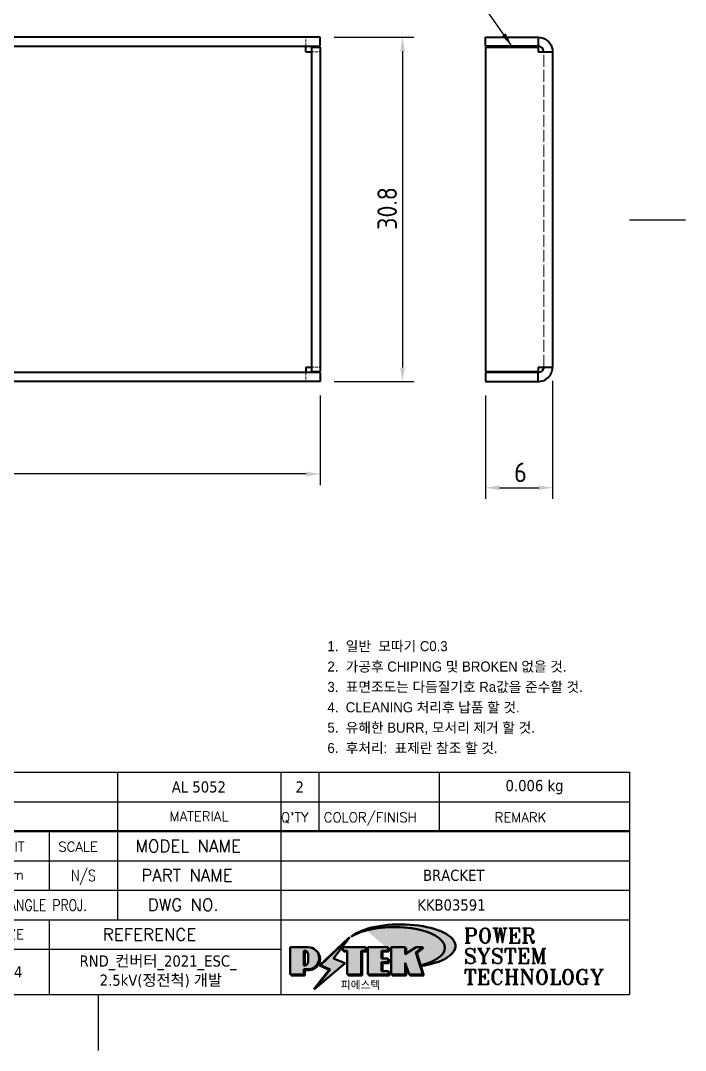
# Model space of a CAD drawing. Header units: millimetres. Extents: x 0 to 105, y 0 to 149.
# Drawn here: x 45.5 to 105, y 0 to 92.1 of the extents above; entities that cross this region are included whole.
import ezdxf
from ezdxf.enums import TextEntityAlignment as Align

# ---------------------------------------------------------------- set-up
doc = ezdxf.new("R2010")
doc.units = ezdxf.units.MM
doc.header["$LTSCALE"] = 0.5
doc.linetypes.add('DASHED', pattern=[0.2067, 0.1654, -0.0413])
doc.layers.get('0').update_dxf_attribs({"color": 3, "lineweight": 25})
for name, color, linetype, lineweight in [('가려진 것(ISO)', 2, 'DASHED', 18), ('가시적인 것(ISO)', 3, 'Continuous', 40), ('경계(ISO)', 7, 'Continuous', 25), ('기호(ISO)', 5, 'Continuous', 25), ('제목(ISO)', 5, 'Continuous', 50), ('치수(ISO)', 2, 'Continuous', 25), ('해치(ISO)', 7, 'Continuous', 18)]:
    doc.layers.add(name, color=color, linetype=linetype, lineweight=lineweight)
doc.styles.add('HAN_370', font='', dxfattribs={"width": 2})
doc.styles.add('ISO Proportional', font='arial.ttf')
doc.styles.add('RC_284', font='ROMANC.shx')
doc.styles.add('RC_292', font='ROMANC.shx')
doc.styles.add('ROMANT_294', font='romant.shx')
doc.styles.add('치수 텍스트_PSTEK_POSCO', font='isocp.shx')
doc.styles.add('텍스트 스타일198', font='tahoma.ttf')
doc.styles.add('텍스트 스타일333', font='ROMANC.shx', dxfattribs={"width": 0.800000011920929})
doc.styles.get('HAN_370').set_extended_font_data('GulimChe')
doc.dimstyles.new('치수_PSTEK_POSCO', dxfattribs={"dimscale": 0.5, "dimtxt": 3.5, "dimasz": 2.5, "dimexe": 2, "dimexo": 2.5, "dimgap": 1, "dimtad": 1, "dimrnd": 1e-08, "dimdsep": 46, "dimtxsty": '치수 텍스트_PSTEK_POSCO', "dimcen": 0.09, "dimdle": 10, "dimclrd": 7, "dimclre": 7, "dimclrt": 2, "dimadec": 1, "dimazin": 2, "dimtfac": 1, "dimtmove": 0, "dimatfit": 3, "dimfxl": 0, "dimtolj": 1, "dimlwd": -1, "dimlwe": -1, "dimarcsym": 0})
doc.dimstyles.new('치수_PSTEK_POSCO$7', dxfattribs={"dimscale": 0.5, "dimtxt": 3.5, "dimasz": 2.5, "dimexe": 2, "dimexo": 2.5, "dimgap": 1, "dimtad": 1, "dimrnd": 1e-08, "dimdsep": 46, "dimtxsty": '치수 텍스트_PSTEK_POSCO', "dimcen": 0.09, "dimdle": 10, "dimclrd": 7, "dimclre": 7, "dimclrt": 2, "dimadec": 1, "dimazin": 2, "dimtfac": 1, "dimtmove": 0, "dimatfit": 3, "dimfxl": 0, "dimtolj": 1, "dimlwd": -1, "dimlwe": -1, "dimarcsym": 0})

# ---------------------------------------------------------------- blocks, each defined once
blk = doc.blocks.new('경계 Default Border')
at = {"layer": '경계(ISO)', "flags": 128}
for points in [[(210, 148.5000038146973), (200, 148.5000038146973)], [(105, 0), (105, 10)]]:
    blk.add_lwpolyline(points, dxfattribs=at)
blk = doc.blocks.new('제목 블록 PSTEK')
for color, points in [(252, [(317.2195697678507, 17.0593801673321), (322.0326348870767, 21.62682475217465), (322.2781991042243, 21.94392121864296), (317.0471853425802, 16.97985676345368), (318.7512090904202, 16.1899260703855), (316.0018030350395, 12.71868385740789), (316.3356552234328, 13.00206718743325), (318.9235935156908, 16.2694494742633)]), (5, [(321.6183518841322, 17.4193704504104), (319.5281351041078, 18.24969419629727), (322.4505835294948, 22.02344462252142), (317.2195697678507, 17.0593801673321), (318.9235935156908, 16.2694494742633), (316.1741874603099, 12.79820726128571)]), (1, [(324.4839107253602, 19.60711530335299), (325.2419748254881, 19.60711530335299), (325.2419748254881, 20.25857663940324), (321.2266040451076, 20.25857663940324), (321.2266040451076, 19.60711530335299), (321.9846681452406, 19.60711530335299), (321.9846681452406, 15.3430047401139), (324.4839107253602, 15.3430047401139)]), (252, [(321.9846681452406, 19.60711530335299), (321.4042753185749, 19.60711530335299), (321.4042753185749, 19.45905590879572), (321.9846681452406, 19.45905590879572)]), (252, [(324.6615819988275, 19.45905590879572), (325.4196460989604, 19.45905590879572), (325.4196460989604, 20.11051724484596), (325.2419748254881, 20.11051724484596), (325.2419748254881, 19.60711530335299), (324.4839107253602, 19.60711530335299), (324.4839107253602, 15.3430047401139), (322.1623394187076, 15.3430047401139), (322.1623394187076, 15.19494534555726), (324.6615819988275, 15.19494534555726)]), (1, [(329.2277337269622, 20.25857663940324), (325.65654113025, 20.25857663940324), (325.65654113025, 15.3430047401139), (329.3580259941756, 15.3430047401139), (329.3580259941756, 15.9944660761648), (328.1137701654877, 15.9944660761648), (328.1137701654877, 17.56360607323003), (329.2277337269622, 17.56360607323003), (329.2277337269622, 18.25543873810179), (328.1137701654877, 18.25543873810179), (328.1137701654877, 19.60711530335299), (329.2277337269622, 19.60711530335299)]), (252, [(328.2914414389548, 19.45905590879572), (329.4054050004294, 19.45905590879572), (329.4054050004294, 20.11051724484596), (329.2277337269622, 20.11051724484596), (329.2277337269622, 19.60711530335299), (328.1137701654877, 19.60711530335299), (328.1137701654877, 18.25543873810179), (328.2914414389548, 18.25543873810179)]), (1, [(332.3312149849806, 20.25857663940324), (329.8592894925411, 20.25857663940324), (329.8592894925411, 15.3430047401139), (332.3312149849806, 15.3430047401139), (332.3312149849806, 17.4318630164523), (333.0701931098801, 15.3430047401139), (335.4855464857051, 15.3430047401139), (334.2514536401189, 19.30614745124769), (335.4379594596742, 20.25857663940324), (334.3071782107978, 20.25857663940324), (332.3312149849806, 18.99741471888304)]), (252, [(332.5088862584528, 20.1105172448466), (332.3312149849806, 20.1105172448466), (332.3312149849806, 18.99741471888368), (332.5088862584528, 19.11081371413894)]), (252, [(335.6156307331414, 20.11051724484596), (335.2535118015555, 20.11051724484596), (334.2514536401189, 19.30614745124769), (335.4855464857051, 15.3430047401139), (333.1954852176545, 15.3430047401139), (333.2478643833523, 15.19494534555726), (335.6632177591723, 15.19494534555726), (334.4291249135862, 19.15808805669106)]), (252, [(328.2914414389548, 17.41554667867274), (329.4054050004294, 17.41554667867274), (329.4054050004294, 18.10737934354514), (329.2277337269622, 18.10737934354514), (329.2277337269622, 17.56360607323003), (328.1137701654877, 17.56360607323003), (328.1137701654877, 15.9944660761648), (328.2914414389548, 15.9944660761648)]), (252, [(332.5088862584528, 16.92964231796647), (332.3312149849806, 17.43186301645164), (332.3312149849806, 15.3430047401139), (330.0369607660135, 15.3430047401139), (330.0369607660135, 15.19494534555726), (332.5088862584528, 15.19494534555726)]), (252, [(329.5356972676428, 15.8464066816075), (329.3580259941756, 15.8464066816075), (329.3580259941756, 15.3430047401139), (325.8342124037171, 15.3430047401139), (325.8342124037171, 15.19494534555726), (329.5356972676428, 15.19494534555726)])]:
    blk.add_hatch(color=color).paths.add_polyline_path(points)
h = blk.add_hatch(color=1)
edge = h.paths.add_edge_path(flags=0)
edge.add_line((314.2242174273352, 19.60711530335299), (314.2242174273352, 17.00126995915134))
edge.add_line((314.2242174273352, 17.00126995915134), (314.3485873187598, 17.00126995915134))
edge.add_arc((314.3485873187598, 17.6527312952023), 0.6514613360509371, 270, 360)
edge.add_line((315.0000486548106, 17.6527312952023), (315.0000486548106, 18.95565396730211))
edge.add_arc((314.3485873187598, 18.95565396730212), 0.6514613360508712, 0, 90)
edge.add_line((314.3485873187598, 19.60711530335299), (314.2242174273352, 19.60711530335299))
edge = h.paths.add_edge_path()
edge.add_arc((314.9847713324306, 18.28938669179658), 1.969189947606664, 269.9999999999959, 450)
edge.add_line((314.9847713324306, 20.25857663940318), (311.7664314776902, 20.25857663940324))
edge.add_line((311.7664314776902, 20.25857663940324), (311.7664314776902, 15.3430047401139))
edge.add_line((311.7664314776902, 15.3430047401139), (314.2242174273352, 15.3430047401139))
edge.add_line((314.2242174273352, 15.3430047401139), (314.2242174273352, 16.32019674418991))
edge.add_line((314.2242174273352, 16.32019674418991), (314.9847713324307, 16.32019674418991))
h = blk.add_hatch(color=252)
edge = h.paths.add_edge_path()
edge.add_arc((314.9847713324309, 18.28938669179657), 1.969189947606666, 270, 406.8278729790604)
edge.add_arc((315.1624426058984, 18.1413272972396), 1.969189947606962, -90, 53.560984836317004, ccw=False)
edge.add_line((315.1624426058984, 16.17213734963263), (314.4018887008024, 16.17213734963263))
edge.add_line((314.4018887008024, 16.17213734963263), (314.4018887008024, 15.19494534555726))
edge.add_line((314.4018887008024, 15.19494534555726), (311.9441027511573, 15.19494534555726))
edge.add_line((311.9441027511573, 15.19494534555726), (311.9441027511573, 15.3430047401139))
edge.add_line((311.9441027511573, 15.3430047401139), (314.2242174273352, 15.3430047401139))
edge.add_line((314.2242174273352, 15.3430047401139), (314.2242174273352, 16.32019674418991))
edge.add_line((314.2242174273352, 16.32019674418991), (314.9847713324309, 16.32019674418991))
h = blk.add_hatch(color=252)
edge = h.paths.add_edge_path()
edge.add_line((314.4018887008024, 19.45905590879572), (314.5262585922315, 19.45905590879572))
edge.add_arc((314.5262585922314, 18.80759457274939), 0.6514613360463194, 60.4189348879147, 90.00000000000318, ccw=False)
edge.add_arc((314.3485873187602, 18.95565396730057), 0.6514613360524251, 39.96992292766206, 90.00000000009999)
edge.add_line((314.3485873187591, 19.60711530335307), (314.2242174273352, 19.60711530335298))
edge.add_line((314.2242174273352, 19.60711530335299), (314.2242174273352, 17.00126995915134))
edge.add_line((314.2242174273352, 17.00126995915134), (314.3485873187591, 17.00126995915134))
edge.add_arc((314.3485873187568, 17.652731295233), 0.6514613360816299, 270.0000000002, 274.6930825552478)
edge.add_line((314.4018887008024, 17.0034541317032), (314.4018887008024, 19.45905590879572))
at = {"layer": '해치(ISO)'}
h = blk.add_hatch(color=140, dxfattribs=at)
edge = h.paths.add_edge_path()
edge.add_ellipse((330.3660919371412, 20.15576403068321), major_axis=(9.100907360794343, 0), ratio=0.4069904968023172, start_angle=301.3098473703837, end_angle=507.7436900681698)
edge.add_ellipse((331.5340919371412, 20.4634168429492), major_axis=(-9.82350664112931, 0), ratio=0.3942600559756514, start_angle=111.51207141178469, end_angle=334.47025347086895, ccw=False)
edge.add_line((335.1363447531188, 16.8601935978785), (335.0955236905705, 16.99119398620872))
at = {"color": 180}
for p, q in [((182.4757929790549, 51.56524660363496), (372.4757929537551, 51.56524660363496)), ((280.8758854511282, 51.56524660363496), (280.8758854511282, 41.00524660363494)), ((310.0881549537552, 51.56524660363496), (310.0881549537553, 41.00524660363494)), ((316.9044520275131, 51.56524660363496), (316.9044520275127, 41.00524660363494)), ((338.4566026226726, 51.56524660363496), (338.4566026226727, 41.00524660363494)), ((372.4757929537551, 51.56524660363496), (372.4757929537551, 11.79100474011389)), ((182.475792979055, 46.2852466036349), (372.4757929537551, 46.28524660363492)), ((268.6918866058747, 41.00524660363494), (268.6918866058747, 30.44524660363498)), ((280.8758854511282, 41.00524660363494), (280.8758854511282, 25.16524660363502)), ((310.088154953755, 41.00524660363494), (310.088154953755, 11.79100474011392)), ((206.451475290024, 35.72524660363497), (372.4757929537551, 35.72524660363497)), ((255.917593136736, 30.44524660363498), (372.4757929537552, 30.44524660363501)), ((255.9175931367359, 25.16524660363502), (372.4757929537552, 25.165246603635)), ((268.6918866058744, 25.16524660363502), (268.6918866058744, 11.79100474011392)), ((255.9175931367359, 19.88524660363481), (310.0881549537553, 19.88524660363481)), ((182.475792979055, 11.79100474011392), (372.4757929537551, 11.79100474011389))]:
    blk.add_line(p, q, dxfattribs=at)
at = {"color": 7, "lineweight": 50}
blk.add_line((206.451475290024, 41.00524660363494), (372.4757929537551, 41.00524660363496), dxfattribs=at)
at = {"color": 7}
for p, q in [((322.2781991042243, 21.94392121864296), (317.0471853425802, 16.97985676345368)), ((322.4505835294948, 22.02344462252142), (317.2195697678507, 17.0593801673321)), ((317.2195697678507, 17.0593801673321), (322.0326348870767, 21.62682475217465)), ((319.5281351041078, 18.24969419629727), (322.4505835294948, 22.02344462252142)), ((322.0326348870767, 21.62682475217465), (322.2781991042243, 21.94392121864296)), ((311.7664314776902, 20.25900474011391), (311.7664314776902, 15.34300474011391)), ((314.9847713324309, 20.25857663940324), (311.7664314776902, 20.25857663940324)), ((314.9847713324309, 20.25857663940324), (311.7664314776902, 20.25857663940324)), ((311.7664314776902, 20.25857663940324), (311.7664314776902, 15.3430047401139)), ((314.2242174273352, 17.00126995915134), (314.2242174273352, 19.60711530335299)), ((314.2242174273352, 19.60711530335299), (314.3485873187591, 19.60711530335299)), ((314.3485873187591, 19.60711530335299), (314.2242174273352, 19.60711530335299)), ((314.2242174273352, 19.60711530335299), (314.2242174273352, 17.00126995915134)), ((314.2242174273352, 17.00126995915134), (314.2242174273352, 19.60711530335299)), ((314.2242174273352, 19.60711530335299), (314.3485873187591, 19.60711530335299)), ((314.4018887008024, 19.45905590879572), (314.5262585922314, 19.45905590879572)), ((314.4018887008024, 17.0034541317032), (314.4018887008024, 19.45905590879572)), ((315.0000486548106, 18.95565396730275), (315.0000486548106, 17.65273129520161)), ((315.0000486548106, 18.95565396730275), (315.0000486548106, 17.65273129520161)), ((325.2419748254881, 20.25857663940324), (321.2266040451076, 20.25857663940324)), ((321.2266040451076, 20.25857663940324), (321.2266040451076, 19.60711530335299)), ((325.2419748254881, 20.25857663940324), (321.2266040451076, 20.25857663940324)), ((321.2266040451076, 20.25857663940324), (321.2266040451076, 19.60711530335299)), ((321.2266040451076, 19.60711530335299), (321.9846681452406, 19.60711530335299)), ((321.2266040451076, 19.60711530335299), (321.9846681452406, 19.60711530335299)), ((321.4042753185749, 19.60711530335299), (321.4042753185749, 19.45905590879572)), ((321.9846681452406, 19.60711530335299), (321.4042753185749, 19.60711530335299)), ((321.4042753185749, 19.45905590879572), (321.9846681452406, 19.45905590879572)), ((321.9846681452406, 19.60711530335299), (321.9846681452406, 15.3430047401139)), ((321.9846681452406, 19.45905590879572), (321.9846681452406, 19.60711530335299)), ((321.9846681452406, 19.60711530335299), (321.9846681452406, 15.3430047401139)), ((324.4839107253602, 19.60711530335299), (325.2419748254881, 19.60711530335299)), ((324.4839107253602, 15.3430047401139), (324.4839107253602, 19.60711530335299)), ((325.2419748254881, 19.60711530335299), (324.4839107253602, 19.60711530335299)), ((324.4839107253602, 19.60711530335299), (324.4839107253602, 15.3430047401139)), ((324.4839107253602, 19.60711530335299), (325.2419748254881, 19.60711530335299)), ((324.4839107253602, 15.3430047401139), (324.4839107253602, 19.60711530335299)), ((324.6615819988275, 19.45905590879572), (325.4196460989604, 19.45905590879572)), ((324.6615819988275, 15.19494534555726), (324.6615819988275, 19.45905590879572)), ((325.2419748254881, 19.60711530335299), (325.2419748254881, 20.25857663940324)), ((325.2419748254881, 19.60711530335299), (325.2419748254881, 20.25857663940324)), ((325.4196460989604, 20.11051724484596), (325.2419748254881, 20.11051724484596)), ((325.2419748254881, 20.11051724484596), (325.2419748254881, 19.60711530335299)), ((325.4196460989604, 19.45905590879572), (325.4196460989604, 20.11051724484596)), ((329.2277337269622, 20.25857663940324), (325.65654113025, 20.25857663940324)), ((325.65654113025, 20.25857663940324), (325.65654113025, 15.3430047401139)), ((325.65654113025, 20.25857663940324), (325.65654113025, 15.3430047401139)), ((329.2277337269622, 20.25857663940324), (325.65654113025, 20.25857663940324)), ((328.1137701654877, 18.25543873810179), (328.1137701654877, 19.60711530335299)), ((328.1137701654877, 19.60711530335299), (329.2277337269622, 19.60711530335299)), ((329.2277337269622, 19.60711530335299), (328.1137701654877, 19.60711530335299)), ((328.1137701654877, 19.60711530335299), (328.1137701654877, 18.25543873810179)), ((328.1137701654877, 18.25543873810179), (328.1137701654877, 19.60711530335299)), ((328.1137701654877, 19.60711530335299), (329.2277337269622, 19.60711530335299)), ((328.2914414389548, 18.25543873810179), (328.2914414389548, 19.45905590879572)), ((328.2914414389548, 19.45905590879572), (329.4054050004294, 19.45905590879572)), ((329.2277337269622, 19.60711530335299), (329.2277337269622, 20.25857663940324)), ((329.2277337269622, 19.60711530335299), (329.2277337269622, 20.25857663940324)), ((329.4054050004294, 20.11051724484596), (329.2277337269622, 20.11051724484596)), ((329.2277337269622, 20.11051724484596), (329.2277337269622, 19.60711530335299)), ((329.4054050004294, 19.45905590879572), (329.4054050004294, 20.11051724484596)), ((332.3312149849806, 20.25857663940324), (329.8592894925411, 20.25857663940324)), ((329.8592894925411, 20.25857663940324), (329.8592894925411, 15.3430047401139)), ((329.8592894925411, 20.25857663940324), (329.8592894925411, 15.3430047401139)), ((332.3312149849806, 20.25857663940324), (329.8592894925411, 20.25857663940324)), ((334.3071782107978, 20.25857663940324), (332.3312149849806, 18.99741471888304)), ((332.3312149849806, 18.99741471888304), (332.3312149849806, 20.25857663940324)), ((334.3071782107978, 20.25857663940324), (332.3312149849806, 18.99741471888304)), ((332.3312149849806, 18.99741471888304), (332.3312149849806, 20.25857663940324)), ((332.5088862584528, 20.1105172448466), (332.3312149849806, 20.1105172448466)), ((332.3312149849806, 20.1105172448466), (332.3312149849806, 18.99741471888368)), ((332.3312149849806, 18.99741471888368), (332.5088862584528, 19.11081371413894)), ((332.5088862584528, 19.11081371413894), (332.5088862584528, 20.1105172448466)), ((334.2514536401189, 19.30614745124769), (335.4379594596742, 20.25857663940324)), ((334.2514536401189, 19.30614745124769), (335.4379594596742, 20.25857663940324)), ((335.2535118015555, 20.11051724484596), (334.2514536401189, 19.30614745124769)), ((335.4855464857051, 15.3430047401139), (334.2514536401189, 19.30614745124769)), ((334.2514536401189, 19.30614745124769), (335.4855464857051, 15.3430047401139)), ((335.4855464857051, 15.3430047401139), (334.2514536401189, 19.30614745124769)), ((335.4379594596742, 20.25857663940324), (334.3071782107978, 20.25857663940324)), ((335.4379594596742, 20.25857663940324), (334.3071782107978, 20.25857663940324)), ((334.4291249135862, 19.15808805669104), (335.6156307331414, 20.11051724484596)), ((335.6632177591723, 15.19494534555726), (334.4291249135862, 19.15808805669104)), ((335.6156307331414, 20.11051724484596), (335.2535118015555, 20.11051724484596)), ((314.3485873187591, 17.00126995915134), (314.2242174273352, 17.00126995915134)), ((314.2242174273352, 17.00126995915134), (314.3485873187591, 17.00126995915134)), ((314.3485873187591, 17.00126995915134), (314.2242174273352, 17.00126995915134)), ((316.1741874603099, 12.79820726128571), (321.6183518841322, 17.4193704504104)), ((317.0471853425802, 16.97985676345368), (318.7512090904202, 16.1899260703855)), ((318.9235935156908, 16.2694494742633), (317.2195697678507, 17.0593801673321)), ((317.2195697678507, 17.0593801673321), (318.9235935156908, 16.2694494742633)), ((321.6183518841322, 17.4193704504104), (319.5281351041078, 18.24969419629727)), ((329.2277337269622, 18.25543873810179), (328.1137701654877, 18.25543873810179)), ((328.1137701654877, 18.25543873810179), (328.2914414389548, 18.25543873810179)), ((329.2277337269622, 18.25543873810179), (328.1137701654877, 18.25543873810179)), ((328.1137701654877, 17.56360607323003), (329.2277337269622, 17.56360607323003)), ((328.1137701654877, 15.9944660761648), (328.1137701654877, 17.56360607323003)), ((329.2277337269622, 17.56360607323003), (328.1137701654877, 17.56360607323003)), ((328.1137701654877, 17.56360607323003), (328.1137701654877, 15.9944660761648)), ((328.1137701654877, 17.56360607323003), (329.2277337269622, 17.56360607323003)), ((328.1137701654877, 15.9944660761648), (328.1137701654877, 17.56360607323003)), ((328.2914414389548, 15.9944660761648), (328.2914414389548, 17.41554667867274)), ((328.2914414389548, 17.41554667867274), (329.4054050004294, 17.41554667867274)), ((329.2277337269622, 17.56360607323003), (329.2277337269622, 18.25543873810179)), ((329.2277337269622, 17.56360607323003), (329.2277337269622, 18.25543873810179)), ((329.4054050004294, 18.10737934354514), (329.2277337269622, 18.10737934354514)), ((329.2277337269622, 18.10737934354514), (329.2277337269622, 17.56360607323003)), ((329.4054050004294, 17.41554667867274), (329.4054050004294, 18.10737934354514)), ((332.3312149849806, 17.4318630164523), (333.0701931098801, 15.3430047401139)), ((332.3312149849806, 15.3430047401139), (332.3312149849806, 17.4318630164523)), ((332.5088862584528, 16.92964231796647), (332.3312149849806, 17.43186301645164)), ((332.3312149849806, 17.43186301645164), (332.3312149849806, 15.3430047401139)), ((332.3312149849806, 17.4318630164523), (333.0701931098801, 15.3430047401139)), ((332.3312149849806, 15.3430047401139), (332.3312149849806, 17.4318630164523)), ((332.5088862584528, 15.19494534555726), (332.5088862584528, 16.92964231796647)), ((345.0447381189468, 17.50375595811051), (344.9867755289346, 17.689895936919)), ((311.7664314776902, 15.3430047401139), (314.2242174273352, 15.3430047401139)), ((311.7664314776902, 15.3430047401139), (314.2242174273352, 15.3430047401139)), ((314.2242174273352, 15.3430047401139), (311.9441027511573, 15.3430047401139)), ((311.9441027511573, 15.3430047401139), (311.9441027511573, 15.19494534555726)), ((311.9441027511573, 15.19494534555726), (314.4018887008024, 15.19494534555726)), ((314.2242174273352, 16.32019674418991), (314.9847713324309, 16.32019674418991)), ((314.2242174273352, 15.3430047401139), (314.2242174273352, 16.32019674418991)), ((314.9847713324309, 16.32019674418991), (314.2242174273352, 16.32019674418991)), ((314.2242174273352, 16.32019674418991), (314.2242174273352, 15.3430047401139)), ((314.2242174273352, 16.32019674418991), (314.9847713324309, 16.32019674418991)), ((314.2242174273352, 15.3430047401139), (314.2242174273352, 16.32019674418991)), ((314.4018887008024, 16.17213734963263), (315.162442605898, 16.17213734963263)), ((314.4018887008024, 15.19494534555726), (314.4018887008024, 16.17213734963263)), ((318.7512090904202, 16.1899260703855), (316.0018030350395, 12.71868385740789)), ((318.9235935156908, 16.2694494742633), (316.1741874603099, 12.79820726128571)), ((316.3356552234328, 13.00206718743325), (318.9235935156908, 16.2694494742633)), ((321.9846681452406, 15.3430047401139), (324.4839107253602, 15.3430047401139)), ((321.9846681452406, 15.3430047401139), (324.4839107253602, 15.3430047401139)), ((324.4839107253602, 15.3430047401139), (322.1623394187076, 15.3430047401139)), ((322.1623394187076, 15.3430047401139), (322.1623394187076, 15.19494534555726)), ((322.1623394187076, 15.19494534555726), (324.6615819988275, 15.19494534555726)), ((325.65654113025, 15.3430047401139), (329.3580259941756, 15.3430047401139)), ((325.65654113025, 15.3430047401139), (329.3580259941756, 15.3430047401139)), ((329.3580259941756, 15.3430047401139), (325.8342124037171, 15.3430047401139)), ((325.8342124037171, 15.3430047401139), (325.8342124037171, 15.19494534555726)), ((325.8342124037171, 15.19494534555726), (329.5356972676428, 15.19494534555726)), ((329.3580259941756, 15.9944660761648), (328.1137701654877, 15.9944660761648)), ((328.1137701654877, 15.9944660761648), (328.2914414389548, 15.9944660761648)), ((329.3580259941756, 15.9944660761648), (328.1137701654877, 15.9944660761648)), ((329.3580259941756, 15.3430047401139), (329.3580259941756, 15.9944660761648)), ((329.3580259941756, 15.3430047401139), (329.3580259941756, 15.9944660761648)), ((329.5356972676428, 15.8464066816075), (329.3580259941756, 15.8464066816075)), ((329.3580259941756, 15.8464066816075), (329.3580259941756, 15.3430047401139)), ((329.5356972676428, 15.19494534555726), (329.5356972676428, 15.8464066816075)), ((329.8592894925411, 15.3430047401139), (332.3312149849806, 15.3430047401139)), ((329.8592894925411, 15.3430047401139), (332.3312149849806, 15.3430047401139)), ((332.3312149849806, 15.3430047401139), (330.0369607660135, 15.3430047401139)), ((330.0369607660135, 15.3430047401139), (330.0369607660135, 15.19494534555726)), ((330.0369607660135, 15.19494534555726), (332.5088862584528, 15.19494534555726)), ((333.0701931098801, 15.3430047401139), (335.4855464857051, 15.3430047401139)), ((333.0701931098801, 15.3430047401139), (335.4855464857051, 15.3430047401139)), ((335.4855464857051, 15.3430047401139), (333.1954852176545, 15.3430047401139)), ((333.1954852176545, 15.3430047401139), (333.2478643833523, 15.19494534555726)), ((333.2478643833523, 15.19494534555726), (335.6632177591723, 15.19494534555726)), ((316.0018030350395, 12.71868385740789), (316.3356552234328, 13.00206718743325))]:
    blk.add_line(p, q, dxfattribs=at)
at = {"color": 5}
for p, q in [((322.4505835294948, 22.02344462252142), (317.2195697678507, 17.0593801673321)), ((319.5281351041078, 18.24969419629727), (322.4505835294948, 22.02344462252142)), ((316.1741874603099, 12.79820726128571), (321.6183518841322, 17.4193704504104)), ((317.2195697678507, 17.0593801673321), (318.9235935156908, 16.2694494742633)), ((321.6183518841322, 17.4193704504104), (319.5281351041078, 18.24969419629727)), ((318.9235935156908, 16.2694494742633), (316.1741874603099, 12.79820726128571))]:
    blk.add_line(p, q, dxfattribs=at)
at = {"color": 1}
for p, q in [((314.9847713324309, 20.25857663940324), (311.7664314776902, 20.25857663940324)), ((311.7664314776902, 20.25857663940324), (311.7664314776902, 15.3430047401139)), ((314.2242174273352, 17.00126995915134), (314.2242174273352, 19.60711530335299)), ((314.2242174273352, 19.60711530335299), (314.3485873187591, 19.60711530335299)), ((315.0000486548106, 18.95565396730275), (315.0000486548106, 17.65273129520161)), ((325.2419748254881, 20.25857663940324), (321.2266040451076, 20.25857663940324)), ((321.2266040451076, 20.25857663940324), (321.2266040451076, 19.60711530335299)), ((321.2266040451076, 19.60711530335299), (321.9846681452406, 19.60711530335299)), ((321.9846681452406, 19.60711530335299), (321.9846681452406, 15.3430047401139)), ((324.4839107253602, 19.60711530335299), (325.2419748254881, 19.60711530335299)), ((324.4839107253602, 15.3430047401139), (324.4839107253602, 19.60711530335299)), ((325.2419748254881, 19.60711530335299), (325.2419748254881, 20.25857663940324)), ((329.2277337269622, 20.25857663940324), (325.65654113025, 20.25857663940324)), ((325.65654113025, 20.25857663940324), (325.65654113025, 15.3430047401139)), ((328.1137701654877, 18.25543873810179), (328.1137701654877, 19.60711530335299)), ((328.1137701654877, 19.60711530335299), (329.2277337269622, 19.60711530335299)), ((329.2277337269622, 19.60711530335299), (329.2277337269622, 20.25857663940324)), ((332.3312149849806, 20.25857663940324), (329.8592894925411, 20.25857663940324)), ((329.8592894925411, 20.25857663940324), (329.8592894925411, 15.3430047401139)), ((334.3071782107978, 20.25857663940324), (332.3312149849806, 18.99741471888304)), ((332.3312149849806, 18.99741471888304), (332.3312149849806, 20.25857663940324)), ((334.2514536401189, 19.30614745124769), (335.4379594596742, 20.25857663940324)), ((335.4855464857051, 15.3430047401139), (334.2514536401189, 19.30614745124769)), ((335.4379594596742, 20.25857663940324), (334.3071782107978, 20.25857663940324)), ((314.3485873187591, 17.00126995915134), (314.2242174273352, 17.00126995915134)), ((329.2277337269622, 18.25543873810179), (328.1137701654877, 18.25543873810179)), ((328.1137701654877, 17.56360607323003), (329.2277337269622, 17.56360607323003)), ((328.1137701654877, 15.9944660761648), (328.1137701654877, 17.56360607323003)), ((329.2277337269622, 17.56360607323003), (329.2277337269622, 18.25543873810179)), ((332.3312149849806, 17.4318630164523), (333.0701931098801, 15.3430047401139)), ((332.3312149849806, 15.3430047401139), (332.3312149849806, 17.4318630164523)), ((311.7664314776902, 15.3430047401139), (314.2242174273352, 15.3430047401139)), ((314.2242174273352, 16.32019674418991), (314.9847713324309, 16.32019674418991)), ((314.2242174273352, 15.3430047401139), (314.2242174273352, 16.32019674418991)), ((321.9846681452406, 15.3430047401139), (324.4839107253602, 15.3430047401139)), ((325.65654113025, 15.3430047401139), (329.3580259941756, 15.3430047401139)), ((329.3580259941756, 15.9944660761648), (328.1137701654877, 15.9944660761648)), ((329.3580259941756, 15.3430047401139), (329.3580259941756, 15.9944660761648)), ((329.8592894925411, 15.3430047401139), (332.3312149849806, 15.3430047401139)), ((333.0701931098801, 15.3430047401139), (335.4855464857051, 15.3430047401139))]:
    blk.add_line(p, q, dxfattribs=at)
at = {"color": 7}
for centre, radius, start, end in [((314.3485873187598, 18.95565396730211), 0.6514613360508712, 0, 90), ((314.3485873187602, 18.95565396730057), 0.6514613360524251, 39.96992292766117, 90), ((314.3485873187598, 18.95565396730212), 0.6514613360508712, 0, 90), ((314.5262585922314, 18.80759457274939), 0.6514613360463193, 60.41893488791137, 90), ((314.9847713324309, 18.28938669179658), 1.969189947606665, 270, 90), ((314.9847713324309, 18.28938669179658), 1.969189947606665, 270, 90), ((314.9847713324307, 18.2893866917965), 1.969189947606594, 270, 46.82787297909833), ((315.1624426058984, 18.1413272972396), 1.969189947606961, 270, 53.56098483636067), ((314.3485873187597, 17.65273129520228), 0.6514613360509381, 270, 0), ((314.3485873187598, 17.6527312952023), 0.6514613360509381, 270, 0), ((314.3485873187568, 17.652731295233), 0.6514613360816299, 270, 274.6930825552478)]:
    blk.add_arc(centre, radius, start, end, dxfattribs=at)
at = {"color": 1}
for centre, radius, start, end in [((314.3485873187598, 18.95565396730211), 0.6514613360508712, 0, 90), ((314.9847713324309, 18.28938669179657), 1.969189947606665, 270, 90), ((314.3485873187598, 17.6527312952023), 0.6514613360509381, 270, 0)]:
    blk.add_arc(centre, radius, start, end, dxfattribs=at)
at = {"layer": '제목(ISO)'}
for p, q in [((322.2781991042243, 21.94392121864296), (317.0471853425802, 16.97985676345368)), ((322.4505835294948, 22.02344462252142), (317.2195697678507, 17.0593801673321)), ((317.2195697678507, 17.0593801673321), (322.0326348870767, 21.62682475217465)), ((319.5281351041078, 18.24969419629727), (322.4505835294948, 22.02344462252142)), ((322.0326348870767, 21.62682475217465), (322.2781991042243, 21.94392121864296)), ((314.9847713324306, 20.25857663940324), (311.7664314776902, 20.25857663940324)), ((311.7664314776902, 20.25857663940324), (311.7664314776902, 15.3430047401139)), ((314.2242174273352, 17.00126995915134), (314.2242174273352, 19.60711530335299)), ((314.2242174273352, 19.60711530335299), (314.3485873187598, 19.60711530335299)), ((314.3485873187591, 19.60711530335299), (314.2242174273352, 19.60711530335299)), ((314.2242174273352, 19.60711530335299), (314.2242174273352, 17.00126995915134)), ((314.4018887008024, 19.45905590879572), (314.5262585922314, 19.45905590879572)), ((314.4018887008024, 17.0034541317032), (314.4018887008024, 19.45905590879572)), ((315.0000486548106, 18.95565396730211), (315.0000486548106, 17.6527312952023)), ((325.2419748254881, 20.25857663940324), (321.2266040451076, 20.25857663940324)), ((321.2266040451076, 20.25857663940324), (321.2266040451076, 19.60711530335299)), ((321.2266040451076, 19.60711530335299), (321.9846681452406, 19.60711530335299)), ((321.9846681452406, 19.60711530335299), (321.4042753185749, 19.60711530335299)), ((321.4042753185749, 19.60711530335299), (321.4042753185749, 19.45905590879572)), ((321.4042753185749, 19.45905590879572), (321.9846681452406, 19.45905590879572)), ((321.9846681452406, 19.60711530335299), (321.9846681452406, 15.3430047401139)), ((321.9846681452406, 19.45905590879572), (321.9846681452406, 19.60711530335299)), ((324.4839107253602, 19.60711530335299), (325.2419748254881, 19.60711530335299)), ((324.4839107253602, 15.3430047401139), (324.4839107253602, 19.60711530335299)), ((325.2419748254881, 19.60711530335299), (324.4839107253602, 19.60711530335299)), ((324.4839107253602, 19.60711530335299), (324.4839107253602, 15.3430047401139)), ((324.6615819988275, 19.45905590879572), (325.4196460989604, 19.45905590879572)), ((324.6615819988275, 15.19494534555726), (324.6615819988275, 19.45905590879572)), ((325.2419748254881, 19.60711530335299), (325.2419748254881, 20.25857663940324)), ((325.4196460989604, 20.11051724484596), (325.2419748254881, 20.11051724484596)), ((325.2419748254881, 20.11051724484596), (325.2419748254881, 19.60711530335299)), ((325.4196460989604, 19.45905590879572), (325.4196460989604, 20.11051724484596)), ((329.2277337269622, 20.25857663940324), (325.65654113025, 20.25857663940324)), ((325.65654113025, 20.25857663940324), (325.65654113025, 15.3430047401139)), ((328.1137701654877, 18.25543873810179), (328.1137701654877, 19.60711530335299)), ((328.1137701654877, 19.60711530335299), (329.2277337269622, 19.60711530335299)), ((329.2277337269622, 19.60711530335299), (328.1137701654877, 19.60711530335299)), ((328.1137701654877, 19.60711530335299), (328.1137701654877, 18.25543873810179)), ((328.2914414389548, 19.45905590879572), (329.4054050004294, 19.45905590879572)), ((328.2914414389548, 18.25543873810179), (328.2914414389548, 19.45905590879572)), ((329.2277337269622, 19.60711530335299), (329.2277337269622, 20.25857663940324)), ((329.4054050004294, 20.11051724484596), (329.2277337269622, 20.11051724484596)), ((329.2277337269622, 20.11051724484596), (329.2277337269622, 19.60711530335299)), ((329.4054050004294, 19.45905590879572), (329.4054050004294, 20.11051724484596)), ((332.3312149849806, 20.25857663940324), (329.8592894925411, 20.25857663940324)), ((329.8592894925411, 20.25857663940324), (329.8592894925411, 15.3430047401139)), ((334.3071782107978, 20.25857663940324), (332.3312149849806, 18.99741471888304)), ((332.3312149849806, 18.99741471888304), (332.3312149849806, 20.25857663940324)), ((332.5088862584528, 20.1105172448466), (332.3312149849806, 20.1105172448466)), ((332.3312149849806, 20.1105172448466), (332.3312149849806, 18.99741471888368)), ((332.3312149849806, 18.99741471888368), (332.5088862584528, 19.11081371413894)), ((332.5088862584528, 19.11081371413894), (332.5088862584528, 20.1105172448466)), ((334.2514536401189, 19.30614745124769), (335.4379594596742, 20.25857663940324)), ((335.2535118015555, 20.11051724484596), (334.2514536401189, 19.30614745124769)), ((335.4855464857051, 15.3430047401139), (334.2514536401189, 19.30614745124769)), ((334.2514536401189, 19.30614745124769), (335.4855464857051, 15.3430047401139)), ((335.4379594596742, 20.25857663940324), (334.3071782107978, 20.25857663940324)), ((334.4291249135862, 19.15808805669106), (335.6156307331414, 20.11051724484596)), ((335.6632177591723, 15.19494534555726), (334.4291249135862, 19.15808805669106)), ((335.6156307331414, 20.11051724484596), (335.2535118015555, 20.11051724484596)), ((314.3485873187598, 17.00126995915134), (314.2242174273352, 17.00126995915134)), ((314.2242174273352, 17.00126995915134), (314.3485873187591, 17.00126995915134)), ((316.1741874603099, 12.79820726128571), (321.6183518841322, 17.4193704504104)), ((317.0471853425802, 16.97985676345368), (318.7512090904202, 16.1899260703855)), ((317.2195697678507, 17.0593801673321), (318.9235935156908, 16.2694494742633)), ((318.9235935156908, 16.2694494742633), (317.2195697678507, 17.0593801673321)), ((321.6183518841322, 17.4193704504104), (319.5281351041078, 18.24969419629727)), ((329.2277337269622, 18.25543873810179), (328.1137701654877, 18.25543873810179)), ((328.1137701654877, 18.25543873810179), (328.2914414389548, 18.25543873810179)), ((328.1137701654877, 15.9944660761648), (328.1137701654877, 17.56360607323003)), ((328.1137701654877, 17.56360607323003), (329.2277337269622, 17.56360607323003)), ((329.2277337269622, 17.56360607323003), (328.1137701654877, 17.56360607323003)), ((328.1137701654877, 17.56360607323003), (328.1137701654877, 15.9944660761648)), ((328.2914414389548, 17.41554667867274), (329.4054050004294, 17.41554667867274)), ((328.2914414389548, 15.9944660761648), (328.2914414389548, 17.41554667867274)), ((329.2277337269622, 17.56360607323003), (329.2277337269622, 18.25543873810179)), ((329.4054050004294, 18.10737934354514), (329.2277337269622, 18.10737934354514)), ((329.2277337269622, 18.10737934354514), (329.2277337269622, 17.56360607323003)), ((329.4054050004294, 17.41554667867274), (329.4054050004294, 18.10737934354514)), ((332.3312149849806, 15.3430047401139), (332.3312149849806, 17.4318630164523)), ((332.3312149849806, 17.4318630164523), (333.0701931098801, 15.3430047401139)), ((332.5088862584528, 16.92964231796647), (332.3312149849806, 17.43186301645164)), ((332.3312149849806, 17.43186301645164), (332.3312149849806, 15.3430047401139)), ((332.5088862584528, 15.19494534555726), (332.5088862584528, 16.92964231796647)), ((311.7664314776902, 15.3430047401139), (314.2242174273352, 15.3430047401139)), ((314.2242174273352, 15.3430047401139), (311.9441027511573, 15.3430047401139)), ((311.9441027511573, 15.3430047401139), (311.9441027511573, 15.19494534555726)), ((311.9441027511573, 15.19494534555726), (314.4018887008024, 15.19494534555726)), ((314.2242174273352, 15.3430047401139), (314.2242174273352, 16.32019674418991)), ((314.2242174273352, 16.32019674418991), (314.9847713324307, 16.32019674418991)), ((314.9847713324309, 16.32019674418991), (314.2242174273352, 16.32019674418991)), ((314.2242174273352, 16.32019674418991), (314.2242174273352, 15.3430047401139)), ((314.4018887008024, 15.19494534555726), (314.4018887008024, 16.17213734963263)), ((314.4018887008024, 16.17213734963263), (315.1624426058984, 16.17213734963263)), ((318.7512090904202, 16.1899260703855), (316.0018030350395, 12.71868385740789)), ((318.9235935156908, 16.2694494742633), (316.1741874603099, 12.79820726128571)), ((316.3356552234328, 13.00206718743325), (318.9235935156908, 16.2694494742633)), ((321.9846681452406, 15.3430047401139), (324.4839107253602, 15.3430047401139)), ((324.4839107253602, 15.3430047401139), (322.1623394187076, 15.3430047401139)), ((322.1623394187076, 15.3430047401139), (322.1623394187076, 15.19494534555726)), ((322.1623394187076, 15.19494534555726), (324.6615819988275, 15.19494534555726)), ((325.65654113025, 15.3430047401139), (329.3580259941756, 15.3430047401139)), ((329.3580259941756, 15.3430047401139), (325.8342124037171, 15.3430047401139)), ((325.8342124037171, 15.3430047401139), (325.8342124037171, 15.19494534555726)), ((325.8342124037171, 15.19494534555726), (329.5356972676428, 15.19494534555726)), ((329.3580259941756, 15.9944660761648), (328.1137701654877, 15.9944660761648)), ((328.1137701654877, 15.9944660761648), (328.2914414389548, 15.9944660761648)), ((329.3580259941756, 15.3430047401139), (329.3580259941756, 15.9944660761648)), ((329.5356972676428, 15.8464066816075), (329.3580259941756, 15.8464066816075)), ((329.3580259941756, 15.8464066816075), (329.3580259941756, 15.3430047401139)), ((329.5356972676428, 15.19494534555726), (329.5356972676428, 15.8464066816075)), ((329.8592894925411, 15.3430047401139), (332.3312149849806, 15.3430047401139)), ((332.3312149849806, 15.3430047401139), (330.0369607660135, 15.3430047401139)), ((330.0369607660135, 15.3430047401139), (330.0369607660135, 15.19494534555726)), ((330.0369607660135, 15.19494534555726), (332.5088862584528, 15.19494534555726)), ((333.0701931098801, 15.3430047401139), (335.4855464857051, 15.3430047401139)), ((335.4855464857051, 15.3430047401139), (333.1954852176545, 15.3430047401139)), ((333.1954852176545, 15.3430047401139), (333.2478643833523, 15.19494534555726)), ((333.2478643833523, 15.19494534555726), (335.6632177591723, 15.19494534555726)), ((316.0018030350395, 12.71868385740789), (316.3356552234328, 13.00206718743325))]:
    blk.add_line(p, q, dxfattribs=at)
at = {"layer": '제목(ISO)', "color": 4}
blk.add_line((335.1363447531188, 16.8601935978785), (335.0955236905705, 16.99119398620872), dxfattribs=at)
at = {"layer": '제목(ISO)'}
for centre, radius, start, end in [((314.3485873187598, 18.95565396730212), 0.6514613360508712, 0, 90), ((314.3485873187602, 18.95565396730057), 0.6514613360524251, 39.96992292766117, 90), ((314.5262585922314, 18.80759457274939), 0.6514613360463193, 60.41893488791137, 90), ((314.9847713324306, 18.28938669179658), 1.969189947606664, 46.82787297909431, 90), ((314.9847713324307, 18.2893866917965), 1.969189947606594, 270, 46.82787297909833), ((314.9847713324309, 18.28938669179657), 1.969189947606666, 270, 46.8278729790603), ((315.1624426058984, 18.1413272972396), 1.969189947606962, 270, 53.56098483631701), ((314.3485873187598, 17.6527312952023), 0.6514613360509371, 270, 0), ((314.3485873187568, 17.652731295233), 0.6514613360816299, 270, 274.6930825552478)]:
    blk.add_arc(centre, radius, start, end, dxfattribs=at)
at = {"layer": '제목(ISO)', "color": 4}
for centre, major_axis, ratio, start_param, end_param in [((331.5340919371412, 20.4634168429492), (9.82350664112931, 0), 0.3942600559756514, 5.087845455444478, 8.97919982663645), ((330.3660919371412, 20.15576403068321), (9.100907360794343, 0), 0.4069904968023172, 5.258848905294775, 8.861799147915196)]:
    blk.add_ellipse(centre, major_axis=major_axis, ratio=ratio, start_param=start_param, end_param=end_param, dxfattribs=at)
at = {"color": 2, "style": 'RC_284'}
blk.add_text('MATERIAL', height=1.742399930953979, dxfattribs=at).set_placement((295.4820202024417, 43.64524660363492), align=Align.MIDDLE_CENTER)
at = {"color": 2}
for s, height, style, p in [("Q'TY", 1.742399930953979, 'RC_284', (310.1440786515383, 42.62317362549192)), ('COLOR/FINISH', 1.742399930953979, 'RC_284', (317.7725341324144, 42.62317362549192)), ('REMARK', 1.742399930953979, 'RC_284', (348.346649953877, 42.62317362549192)), ('UNIT', 1.742399930953979, 'RC_284', (259.1652673287452, 37.34317362549218)), ('SCALE', 1.742399930953979, 'RC_284', (270.2934779252897, 37.34317362549218)), ('MODEL NAME', 2.178000062704086, 'RC_292', (284.096330289083, 37.25462520371384)), ('mm', 1.742399930953979, 'RC_284', (259.6505418159997, 32.3543089683787)), ('PART NAME', 2.178000062704086, 'RC_292', (285.1416959765849, 32.03045329421792)), (' DWG NO.', 2.178000062704086, 'RC_292', (284.8124284083233, 26.75045329421772)), ('SIZE', 1.742399930953979, 'RC_284', (259.1652673287452, 21.69497768947366)), ('REFERENCE', 2.178000062704086, 'RC_292', (278.2741065029841, 21.43214925458022))]:
    blk.add_text(s, height=height, dxfattribs=dict(at, style=style)).set_placement(p)
at = {"color": 7, "style": '텍스트 스타일333', "width": 0.7999999523162842}
blk.add_text('N/S', height=2.000000029802322, dxfattribs=at).set_placement((274.7838860285014, 33.08524660363496), align=Align.MIDDLE_CENTER)
at = {"color": 2, "style": '텍스트 스타일333', "width": 0.7999999523162842}
blk.add_text('3rd ANGLE PROJ.', height=2.000000029802322, dxfattribs=at).set_placement((256.8430306642954, 26.76148381654429))
at = {"color": 7, "style": 'ROMANT_294'}
for s, p in [('POWER', (342.82727231297, 20.97115304607566)), ('SYSTEM', (342.82727231297, 17.3284636719184)), ('TECHNOLOGY', (342.82727231297, 13.57194088644453))]:
    blk.add_text(s, height=2.700000107288361, dxfattribs=at).set_placement(p)
at = {"color": 7, "insert": (320.8519732224835, 14.21236326823155), "char_height": 1.400000005960464, "attachment_point": 1, "line_spacing_factor": 0.3319999873638153, "style": 'HAN_370'}
blk.add_mtext('\\fHY견고딕|b0|i0;\\H1.4000;피에스텍', dxfattribs=at)
at = {"layer": '제목(ISO)', "color": 7, "style": '텍스트 스타일198'}
for tag, p in [('부품_번호_001', (195.8461147530121, 47.68004260673702)), ('설명_001', (232.8482784326364, 47.92245856837096)), ('재질_001', (290.6002202955571, 47.92524659519488)), ("3._Q'TY_001", (312.7327037528258, 47.90442725317898)), ('질량\\P3;_001', (350.3046145979153, 48.1643332325385)), ('제목_001', (335.5349605824892, 32.12134217035067)), ('부품_번호_001', (334.505355006244, 26.8052465951949)), ('설계자_001', (210.6823963971569, 25.23312566343435)), ('점검자_001', (226.4283219502686, 25.23446884679021)), ('프로젝트_001', (274.1013553075239, 16.78148811978295)), ('시트_크기_001', (260.7634369704525, 14.8381256569732)), ('작성_날짜_001', (207.6944850220393, 13.26600473167383)), ('프로젝트_002', (277.7057745177354, 13.35760888113144))]:
    blk.add_attdef(tag, p, '', height=2.000000029802322, dxfattribs=at)
for tag, p in [('4._COLOR', (327.6805273250926, 48.92524660363493)), ('1._MODEL_NAME', (341.233897335037, 38.36524660363497)), ('엔지니어링_승인자', (247.673240162284, 26.23312567187446)), ('점검_날짜', (231.1845342133799, 14.26600474011394)), ('엔지니어링_승인_날짜', (247.6732401622839, 14.26600474011394))]:
    blk.add_attdef(tag, text='', height=2.000000029802322, dxfattribs=at).set_placement(p, align=Align.MIDDLE_CENTER)
blk = doc.blocks.new('*D23')
at = {"layer": 'Defpoints', "color": 0}
for p in [(11.54483947096291, 59.82568705917329), (72.34483947096288, 59.8256870591733), (11.54483947096291, 51.55673948542199)]:
    blk.add_point(p, dxfattribs=at)
at = {"layer": '치수(ISO)', "color": 7}
for p, q in [((11.54483947096291, 58.57568705917329), (11.54483947096291, 50.55673948542199)), ((72.34483947096288, 58.5756870591733), (72.34483947096288, 50.55673948542199)), ((71.09483947096288, 51.55673948542199), (12.79483947096291, 51.55673948542199))]:
    blk.add_line(p, q, dxfattribs=at)
for points in [[(12.79483947096291, 51.76507281875532), (12.79483947096291, 51.34840615208865), (11.54483947096291, 51.55673948542199)], [(71.09483947096288, 51.76507281875532), (71.09483947096288, 51.34840615208865), (72.34483947096288, 51.55673948542199)]]:
    blk.add_solid(points, dxfattribs=at)
at = {"layer": '치수(ISO)', "color": 2, "insert": (40.05497726623848, 52.93173948542199), "char_height": 1.75, "attachment_point": 4, "style": '치수 텍스트_PSTEK_POSCO'}
blk.add_mtext('\\A1;60.8', dxfattribs=at)
blk = doc.blocks.new('*D24')
at = {"layer": 'Defpoints', "color": 0}
for p in [(72.34483947096288, 90.6256870591733), (72.34483947096288, 59.8256870591733), (79.69896923398197, 59.8256870591733)]:
    blk.add_point(p, dxfattribs=at)
at = {"layer": '치수(ISO)', "color": 7}
for p, q in [((73.59483947096288, 90.6256870591733), (80.69896923398197, 90.6256870591733)), ((79.69896923398197, 89.3756870591733), (79.69896923398197, 61.0756870591733)), ((73.59483947096288, 59.8256870591733), (80.69896923398197, 59.8256870591733))]:
    blk.add_line(p, q, dxfattribs=at)
for points in [[(79.49063590064864, 89.3756870591733), (79.9073025673153, 89.3756870591733), (79.69896923398197, 90.6256870591733)], [(79.49063590064864, 61.0756870591733), (79.9073025673153, 61.0756870591733), (79.69896923398197, 59.8256870591733)]]:
    blk.add_solid(points, dxfattribs=at)
at = {"layer": '치수(ISO)', "color": 2, "insert": (78.32396923398196, 73.3881870591733), "char_height": 1.75, "attachment_point": 4, "rotation": 90, "style": '치수 텍스트_PSTEK_POSCO'}
blk.add_mtext('\\A1;30.8', dxfattribs=at)
blk = doc.blocks.new('*D25')
at = {"layer": 'Defpoints', "color": 0}
for p in [(93.12769898180943, 61.12568705917332), (87.1276989818098, 59.8256870591733), (93.12769898180943, 50.33055968679452)]:
    blk.add_point(p, dxfattribs=at)
at = {"layer": '치수(ISO)', "color": 7}
for p, q in [((93.12769898180943, 59.87568705917332), (93.12769898180943, 49.33055968679452)), ((87.1276989818098, 58.5756870591733), (87.1276989818098, 49.33055968679452)), ((88.3776989818098, 50.33055968679452), (91.87769898180943, 50.33055968679452))]:
    blk.add_line(p, q, dxfattribs=at)
for points in [[(88.3776989818098, 50.53889302012786), (88.3776989818098, 50.12222635346119), (87.1276989818098, 50.33055968679452)], [(91.87769898180943, 50.53889302012786), (91.87769898180943, 50.12222635346119), (93.12769898180943, 50.33055968679452)]]:
    blk.add_solid(points, dxfattribs=at)
at = {"layer": '치수(ISO)', "color": 2, "insert": (89.68193126527419, 51.70555968679452), "char_height": 1.75, "attachment_point": 4, "style": '치수 텍스트_PSTEK_POSCO'}
blk.add_mtext('\\A1;6', dxfattribs=at)
blk = doc.blocks.new('주석-판금')
at = {"layer": '기호(ISO)', "color": 2, "insert": (-40.77821254730225, 16.75847050733864), "char_height": 3.00000011920929, "width": 116.6778124165837, "attachment_point": 1, "line_spacing_factor": 1.2146075963974, "style": 'ISO Proportional'}
blk.add_mtext('\\f굴림|b0|i0;\\H3.0000;1.  일반  모따기 C0.3\\P2.  가공후 CHIPING 및 BROKEN 없을 것.\\P3.  표면조도는 다듬질기호 Ra값을 준수할 것.\\P4.  CLEANING 처리후 납품 할 것.\\P5.  유해한 BURR, 모서리 제거 할 것.\\P6.  후처리:  표제란 참조 할 것.', dxfattribs=at)

msp = doc.modelspace()

# ---------------------------------------------------------------- linework, layer by layer
at = {"layer": '가려진 것(ISO)', "ltscale": 3.047414541244507}
for p, q in [((71.0448394709629, 89.8256870591733), (71.0448394709629, 90.62568705917332)), ((71.54483947096288, 89.32568705917332), (72.34483947096288, 89.32568705917332)), ((71.54483947096288, 61.1256870591733), (72.34483947096288, 61.1256870591733)), ((71.0448394709629, 60.6256870591733), (71.0448394709629, 59.8256870591733))]:
    msp.add_line(p, q, dxfattribs=at)
at = {"layer": '가려진 것(ISO)', "ltscale": 12.99329566955566}
msp.add_line((92.32769898180942, 61.12568705917332), (92.32769898180942, 89.32568705917332), dxfattribs=at)
at = {"layer": '가시적인 것(ISO)'}
for p, q in [((72.34483947096288, 90.6256870591733), (11.54483947096292, 90.62568705917329)), ((72.34483947096288, 89.8256870591733), (72.34483947096288, 90.6256870591733)), ((87.1276989818098, 89.8256870591733), (87.1276989818098, 90.6256870591733)), ((87.1276989818098, 90.6256870591733), (91.82769898180986, 90.62568705917337)), ((91.82769898180986, 90.62568705917337), (91.82769898180987, 89.82568705917338)), ((11.54483947096292, 89.82568705917329), (72.34483947096288, 89.8256870591733)), ((71.54483947096288, 89.72568705917331), (71.54483947096288, 60.7256870591733)), ((71.54483947096288, 89.72568705917331), (72.34483947096288, 89.72568705917331)), ((72.34483947096288, 89.72568705917331), (72.34483947096288, 60.7256870591733)), ((91.82769898180987, 89.82568705917338), (87.1276989818098, 89.8256870591733)), ((87.1276989818098, 89.72568705917331), (91.8276989818098, 89.72568705917331)), ((87.1276989818098, 89.72568705917331), (87.1276989818098, 60.7256870591733)), ((91.8276989818098, 89.72568705917331), (91.82769898180979, 89.32568705917332)), ((93.12769898180943, 89.32568705917332), (93.12769898180943, 61.12568705917332)), ((91.8276989818098, 61.1256870591733), (91.8276989818098, 60.72568705917331)), ((72.34483947096288, 60.6256870591733), (11.54483947096292, 60.62568705917329)), ((71.54483947096288, 60.7256870591733), (72.34483947096288, 60.7256870591733)), ((72.34483947096288, 60.6256870591733), (72.34483947096288, 59.8256870591733)), ((87.1276989818098, 60.7256870591733), (91.8276989818098, 60.72568705917331)), ((87.1276989818098, 60.6256870591733), (87.12769898180981, 59.8256870591733)), ((91.8276989818098, 60.62568705917332), (87.1276989818098, 60.6256870591733)), ((91.8276989818098, 59.82568705917331), (91.8276989818098, 60.62568705917332)), ((72.34483947096288, 59.8256870591733), (11.54483947096292, 59.82568705917329)), ((87.12769898180981, 59.8256870591733), (91.8276989818098, 59.82568705917331))]:
    msp.add_line(p, q, dxfattribs=at)
for points, knots in [([(91.82769898180942, 90.62568705917332), (92.37584991662249, 90.62568705917332), (92.90233327639359, 90.23981537633668), (93.06737454689738, 89.71710051489991), (93.10727688256475, 89.59072276831753), (93.12769898180943, 89.45821453263811), (93.12769898180943, 89.32568705917332)], [-1, -1, -1, -1, -0.1946990999759735, -0.1946990999759735, -0.1946990999759735, 0, 0, 0, 0]), ([(92.32769898180968, 89.32568705917332), (92.6745960534302, 89.32568705917332), (92.95384212853162, 89.32568705917316), (93.06737454688943, 89.3256870591733), (93.10727688256205, 89.32568705917335), (93.11953014211049, 89.3256870591733), (93.12769898180943, 89.32568705917335)], [-0.7486681672440391, -0.7486681672440391, -0.7486681672440391, -0.7486681672440391, -0.1946990999891117, -0.1946990999891117, -0.1946990999891117, 0, 0, 0, 0]), ([(92.32769898180968, 61.12568705917329), (92.67459605342894, 61.12568705917313), (92.95384212852964, 61.12568705917342), (93.06737454688817, 61.12568705917329), (93.10727688256162, 61.12568705917325), (93.1195301421103, 61.12568705917315), (93.12769898180943, 61.12568705917332)], [-0.7486681672440474, -0.7486681672440474, -0.7486681672440474, -0.7486681672440474, -0.1946990999911266, -0.1946990999911266, -0.1946990999911266, 0, 0, 0, 0]), ([(92.32769898180933, 59.92568705917327), (92.67459605344234, 60.07022750568699), (92.95384212855103, 60.37469637681957), (93.0673745469017, 60.73427360346034), (93.10727688256621, 60.86065135003863), (93.12769898180943, 60.99315958571327), (93.12769898180943, 61.1256870591733)], [-0.7486681672440455, -0.7486681672440455, -0.7486681672440455, -0.7486681672440455, -0.1946990999689686, -0.1946990999689686, -0.1946990999689686, 0, 0, 0, 0])]:
    msp.add_open_spline(points, degree=3, knots=knots, dxfattribs=at)
for points in [[(71.0448394709629, 89.32568705917332), (71.04483947096097, 89.58748644697252), (71.04483947096189, 89.73040681429299), (71.0448394709629, 89.8256870591733)], [(92.32769898180942, 89.32568705917332), (92.32769898180942, 89.58748644697252), (92.0894983696086, 89.8256870591733), (91.82769898180942, 89.8256870591733)], [(71.0448394709629, 89.32568705917335), (71.30663885876191, 89.32568705917298), (71.4495592260825, 89.32568705917318), (71.54483947096288, 89.32568705917332)], [(91.82769898180979, 89.32568705917332), (91.99877513367966, 89.32568705917332), (92.17031424330777, 89.32568705917332), (92.32769898180968, 89.32568705917332)], [(71.04483947096288, 61.12568705917332), (71.04483947096334, 60.86388767137408), (71.04483947096361, 60.72096730405362), (71.0448394709629, 60.6256870591733)], [(71.0448394709629, 61.12568705917332), (71.30663885876191, 61.12568705917209), (71.4495592260825, 61.1256870591729), (71.54483947096288, 61.1256870591733)], [(92.32769898180942, 61.12568705917332), (92.32769898180942, 60.86388767137408), (92.08949836960856, 60.6256870591733), (91.82769898180942, 60.6256870591733)], [(91.8276989818098, 61.1256870591733), (91.99877513367967, 61.12568705917333), (92.17031424330777, 61.12568705917337), (92.32769898180968, 61.12568705917329)], [(91.82769898180942, 59.8256870591733), (91.99877513367929, 59.8256870591733), (92.17031424330749, 59.86011008479751), (92.32769898180933, 59.92568705917327)]]:
    msp.add_open_spline(points, degree=3, dxfattribs=at)

# ---------------------------------------------------------------- block references
for name, p, xscale, yscale, zscale in [('경계 Default Border', (0, 0), 0.5, 0.5, 0.5), ('주석-판금', (85.21679747619982, 31.57992613945758), 0.3, 0.3, 0.3)]:
    msp.add_blockref(name, p, dxfattribs=dict(xscale=xscale, yscale=yscale, zscale=zscale))
ref = msp.add_blockref('제목 블록 PSTEK', (-86.23789647687758, -0.8955023700569475), dxfattribs=dict(xscale=0.5, yscale=0.5, zscale=0.5))
ref.add_attrib('프로젝트_001', 'RND_컨버터_2021_ESC_', (50.81278117688438, 7.495241689834527), dxfattribs={"layer": '제목(ISO)', "color": 7, "height": 1.000000014901161, "style": '텍스트 스타일198'})
ref.add_attrib('시트_크기_001', 'A4', (44.14382200834862, 6.523560458429655), dxfattribs={"layer": '제목(ISO)', "color": 7, "height": 1.000000014901161, "style": '텍스트 스타일198'})
ref.add_attrib("3._Q'TY_001", '2', (70.12845539953537, 23.05671125653254), dxfattribs={"layer": '제목(ISO)', "color": 7, "height": 1.000000014901161, "style": '텍스트 스타일198'})
ref.add_attrib('재질_001', 'AL 5052', (59.062213670901, 23.06712092754049), dxfattribs={"layer": '제목(ISO)', "color": 7, "height": 1.000000014901161, "style": '텍스트 스타일198'})
ref.add_attrib('부품_번호_001', 'KKB03591', (81.01478102624438, 12.5071209275405), dxfattribs={"layer": '제목(ISO)', "color": 7, "height": 1.000000014901161, "style": '텍스트 스타일198'})
ref.add_attrib('질량\\P3;_001', '0.006 kg', (88.91441082208004, 23.1866642462123), dxfattribs={"layer": '제목(ISO)', "color": 7, "height": 1.000000014901161, "style": '텍스트 스타일198'})
ref.add_attrib('제목_001', 'BRACKET', (81.52958381436707, 15.16516871511838), dxfattribs={"layer": '제목(ISO)', "color": 7, "height": 1.000000014901161, "style": '텍스트 스타일198'})
ref.add_attrib('프로젝트_002', '2.5kV(정전척) 개발', (52.61499078199016, 5.783302070508774), dxfattribs={"layer": '제목(ISO)', "color": 7, "height": 1.000000014901161, "style": '텍스트 스타일198'})

# ---------------------------------------------------------------- dimensions: what is measured, and where the dimension line sits
at = {"layer": '치수(ISO)', "color": 7}
for base, p1, p2, angle, picture, middle in [((79.69896923398197, 59.8256870591733), (72.34483947096288, 90.6256870591733), (72.34483947096288, 59.8256870591733), 90, '*D24', (79.69896923398196, 75.22568705917331)), ((93.12769898180943, 50.33055968679452), (87.1276989818098, 59.8256870591733), (93.12769898180943, 61.12568705917332), 180, '*D25', (90.12769898180962, 50.33055968679452)), ((11.54483947096291, 51.55673948542199), (72.34483947096288, 59.8256870591733), (11.54483947096291, 59.82568705917329), 180, '*D23', (41.94483947096289, 51.55673948542199))]:
    dim = msp.add_linear_dim(base=base, p1=p1, p2=p2, angle=angle, dimstyle='치수_PSTEK_POSCO', override={"dimdec": 2, "dimtp": 0, "dimtm": -0, "dimtdec": 2, "dimtofl": 0, "dimatfit": 1}, dxfattribs=at)
    dim.commit()
    dim.dimension.update_dxf_attribs({"geometry": picture, "text_midpoint": middle, "dimtype": 160})

# ---------------------------------------------------------------- leaders
at = {"layer": '기호(ISO)', "color": 7, "annotation_type": 0, "has_hookline": 1, "hookline_direction": 1, "text_width": 34.92494154363521}
msp.add_leader([(89.47769898180982, 89.82568705917333), (83.26487153722654, 98.77945681498022), (82.01487153722654, 98.77945681498022)], dimstyle='치수_PSTEK_POSCO$7', override={"dimtad": 0}, dxfattribs=at)

doc.saveas('drawing.dxf')
